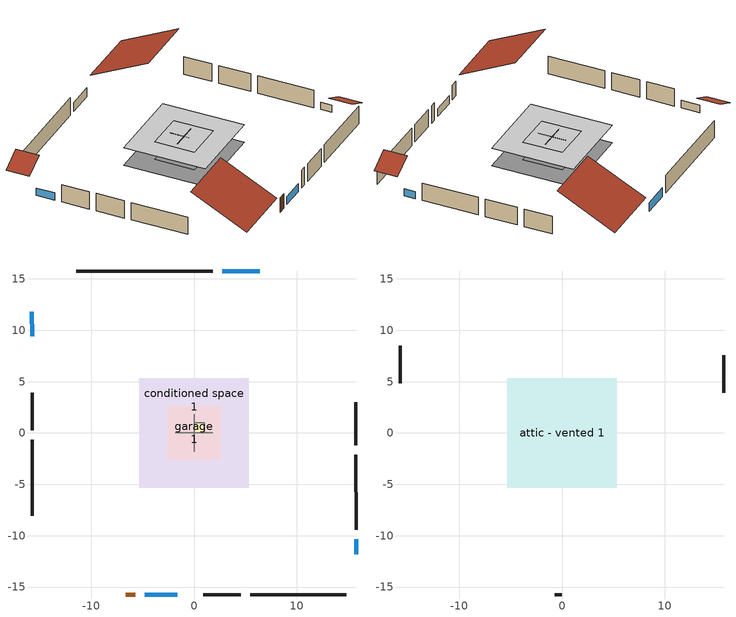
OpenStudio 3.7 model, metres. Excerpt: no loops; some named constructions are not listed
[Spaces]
garage 1
 floor foundation (Slab1 construction): -2.59,-2.59 -2.59,2.59 2.59,2.59 2.59,-2.59 z0
 wall outside (Wall1 construction): 15.78,-9.43 15.78,-2.12 z0:2.44
 wall outside (Wall2 construction): 0.91,-15.78 4.57,-15.78 z0:2.44
 wall outside (Wall12 construction): -15.78,3.92 -15.78,0.27 z0:2.44
 wall to conditioned space 1 (Wall5 construction Reversed): 1.83,0 -1.83,0 z0:2.44
 wall to conditioned space 1 (Wall6 construction Reversed): 0,1.83 0,-1.83 z0:2.44
conditioned space 1
 floor foundation (Slab2 construction): -5.34,-5.34 -5.34,5.34 5.34,5.34 5.34,-5.34 z0
 wall outside (Wall3 construction): 1.84,15.78 -11.49,15.78 z0:2.44
 wall outside (Wall4 construction): 15.78,-1.19 15.78,3 z0:2.44
 wall outside (Wall7 construction): 5.5,-15.78 14.85,-15.78 z0:2.44
 wall outside (Wall8 construction): -15.78,-0.66 -15.78,-8.07 z0:2.44
 wall outside (AdiabaticWallConstruction): 6.41,15.78 2.77,15.78 z0:1.22; 15.78,-11.79 15.78,-10.36 z0:0.98; -4.79,-15.78 -1.63,-15.78 z0:1.07; -15.78,11.79 -15.78,9.41 z0:1.04
 wall outside (AdiabaticWallConstruction 1): -6.63,-15.78 -5.71,-15.78 z0:2.03
 window (WindowConstruction): 6.4,15.78 2.77,15.78 z0:1.22
 window (WindowConstruction 1): 15.78,-11.79 15.78,-10.36 z0:0.98
 window (WindowConstruction 2): -4.79,-15.78 -1.63,-15.78 z0:1.07
 window (WindowConstruction 3): -15.78,11.79 -15.78,9.41 z0:1.04
 door (Door): -6.63,-15.78 -5.72,-15.78 z0:2.03
air source heat pump airloop ret air space
 floor adiabatic (AdiabaticConst): 0,0 0,1 1,1 1,0 z0
 wall adiabatic (AdiabaticConst): 0,1 0,0 1,0 1,1 0,1 z0:1
 ceiling adiabatic (AdiabaticConst): 1,0 1,1 0,1 0,0 z1
attic - vented 1
 floor to garage 1 (Floor1 construction): -2.59,-2.59 -2.59,2.59 2.59,2.59 2.59,-2.59 z2.44
 floor to conditioned space 1 (Floor2 construction Reversed): -5.34,-5.34 -5.34,5.34 5.34,5.34 5.34,-5.34 z2.44
 wall outside (Wall9 construction): 15.78,3.93 15.78,7.56 z0:2.44
 wall outside (Wall10 construction): -15.78,8.48 -15.78,4.85 z0:2.44
 wall outside (Wall11 construction): -0.71,-15.78 -0.02,-15.78 z0:2.44
 roof outside (Roof1 construction): 7.33,15.78,2.44 7.33,8.23,6.21 15.78,8.23,6.21 15.78,15.78,2.44
 roof outside (Roof2 construction): 15.78,-12.72,2.44 13.04,-12.72,3.81 13.04,-15.78,3.81 15.78,-15.78,2.44
 roof outside (Roof3 construction): -15.78,12.72,2.44 -13.04,12.72,3.81 -13.04,15.78,3.81 -15.78,15.78,2.44
 roof outside (Roof4 construction): -7.56,-15.78,2.44 -7.56,-8.43,6.11 -15.78,-8.43,6.11 -15.78,-15.78,2.44
[Material] Roughness=Rough
Name | Thickness {m} | Conductivity {W/m-K} | Density {kg/m3} | Specific Heat {J/kg-K} | Thermal Absorptance | Solar Absorptance | Visible Absorptance
gypsum board | 0.0127 | 0.160291 | 801 | 837.4 | 0.9 | 0.6 | 0.6
osb sheathing 0.5 in. 2; osb sheathing 0.5 in. 3 | 0.0127 | 0.115458 | 512.64 | 1214.23
wall stud and cavity 2 | 0.1397 | 0.335416 | 139.0536 | 1170.24 | 0.9 | 0.7 | 0.7
ceiling stud and cavity 1 | 0.1397 | 0.118061 | 65.682 | 1177.47 | 0.9 | 0.7 | 0.7
[Construction]
Wall5 construction: osb sheathing 0.5 in. 2, wall stud and cavity 2, gypsum board
Wall6 construction: osb sheathing 0.5 in. 3, wall stud and cavity 2, gypsum board
Floor2 construction: ceiling stud and cavity 1, gypsum board
[Schedule:Ruleset]
Name | Default Day Schedule
cooling season schedule | cooling season schedule default day
natural vent schedule | natural vent schedule default day
[Schedule:Day]
cooling season schedule default day; cooling season schedule allday1; cooling season schedule allday12; natural vent schedule default day: 24, 0, 0
cooling season schedule allday3; natural vent schedule avail day: 24, 0, 1
[Schedule:Rule] Apply Monday=Yes; Apply Wednesday=Yes; Apply Friday=Yes; Date Specification Type=DateRange; Start Day=1
Name | Schedule Ruleset | Rule Order | Day Schedule | Apply Sunday | Apply Tuesday | Apply Thursday | Apply Saturday | Start Month | End Month | End Day
cooling season schedule allday ruleset1 | cooling season schedule | 2 | cooling season schedule allday1 | Yes | Yes | Yes | Yes | 1 | 2 | 28
cooling season schedule allday ruleset3 | cooling season schedule | 1 | cooling season schedule allday3 | Yes | Yes | Yes | Yes | 3 | 11 | 30
cooling season schedule allday ruleset12 | cooling season schedule | 0 | cooling season schedule allday12 | Yes | Yes | Yes | Yes | 12 | 12 | 31
natural vent schedule rule | natural vent schedule | 0 | natural vent schedule avail day |  |  |  |  | 1 | 12 | 31
